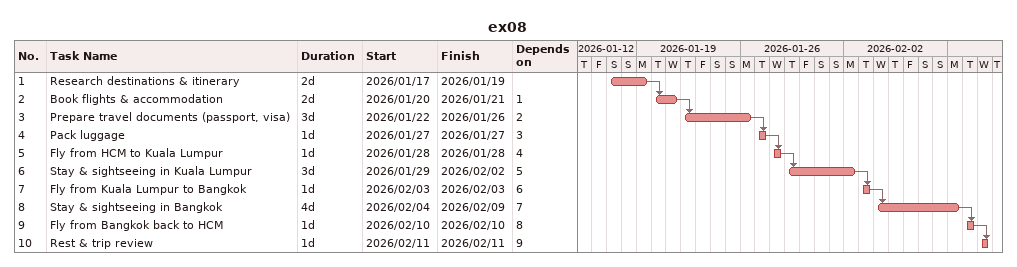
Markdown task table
ex08

| ID | Task | Duration | Start | Finish | Predecessors |
|---|---|---|---|---|---|
| 1 | Research destinations & itinerary | 2d | 2026-01-17 | 2026-01-19 |  |
| 2 | Book flights & accommodation | 2d | 2026-01-20 | 2026-01-21 | 1 |
| 3 | Prepare travel documents (passport, visa) | 3d | 2026-01-22 | 2026-01-26 | 2 |
| 4 | Pack luggage | 1d | 2026-01-27 | 2026-01-27 | 3 |
| 5 | Fly from HCM to Kuala Lumpur | 1d | 2026-01-28 | 2026-01-28 | 4 |
| 6 | Stay & sightseeing in Kuala Lumpur | 3d | 2026-01-29 | 2026-02-02 | 5 |
| 7 | Fly from Kuala Lumpur to Bangkok | 1d | 2026-02-03 | 2026-02-03 | 6 |
| 8 | Stay & sightseeing in Bangkok | 4d | 2026-02-04 | 2026-02-09 | 7 |
| 9 | Fly from Bangkok back to HCM | 1d | 2026-02-10 | 2026-02-10 | 8 |
| 10 | Rest & trip review | 1d | 2026-02-11 | 2026-02-11 | 9 |
